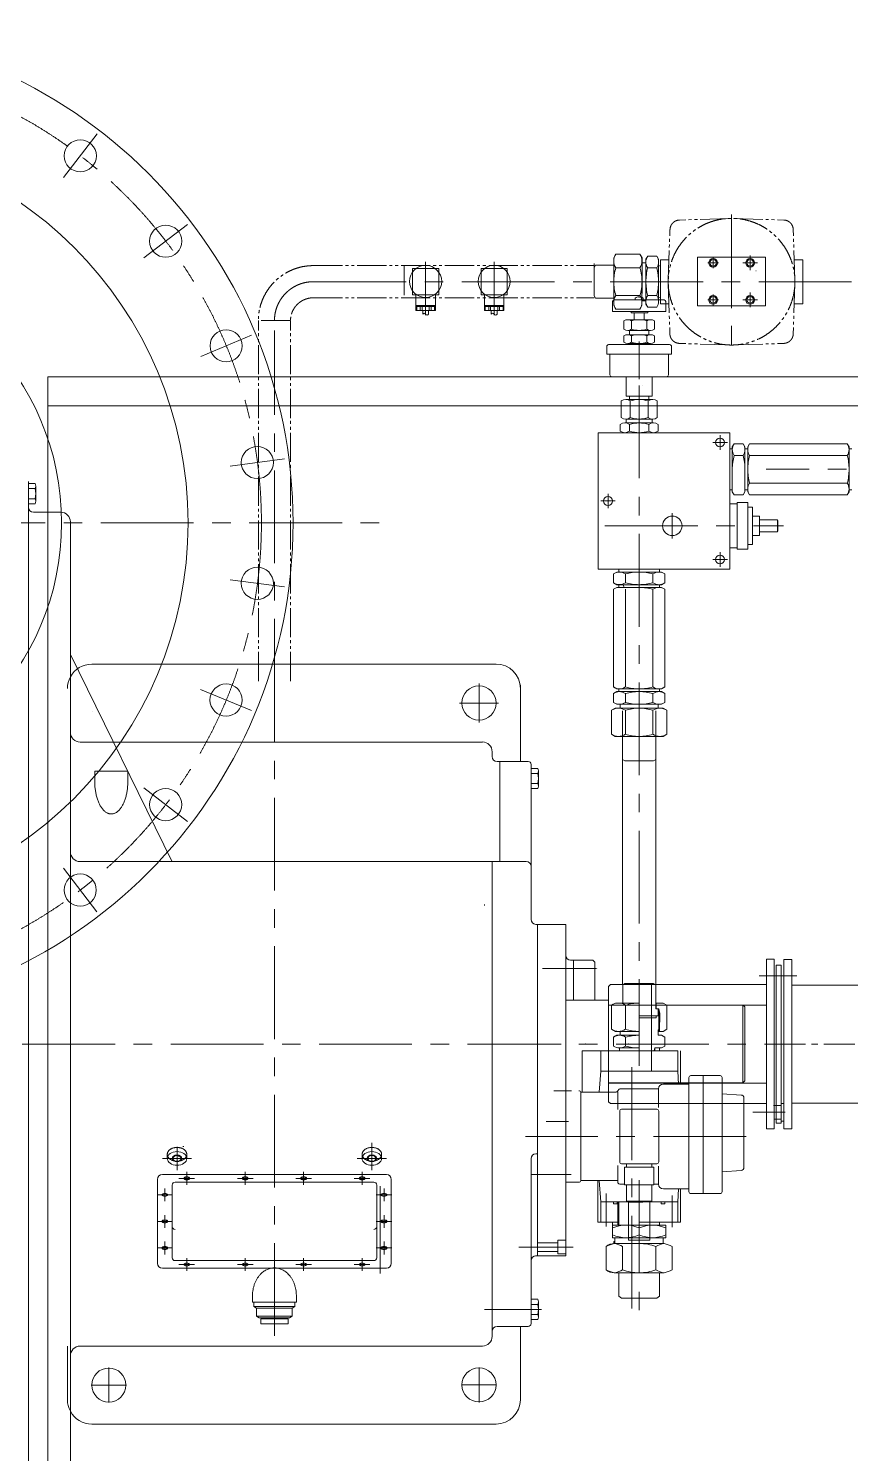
# Model space of a CAD drawing. Header units: millimetres. Extents: x 2 to 671028, y -1 to 511258.
# Drawn here: x 298456 to 319891, y 206194 to 243348 of the extents above; entities that cross this region are included whole.
import ezdxf

# ---------------------------------------------------------------- set-up
doc = ezdxf.new("R2010")
doc.units = ezdxf.units.MM
doc.header["$LTSCALE"] = 25.4
doc.linetypes.add('CENTER', pattern=[50.8, 31.75, -6.35, 6.35, -6.35])
doc.linetypes.add('EB_DASHDOTDOT', pattern=[45, 30, -3, 3, -3, 3, -3])
for name, color, linetype, lineweight in [('CAXA1', 5, 'CENTER', 5), ('CAXA尺寸线层', 3, 'Continuous', 5), ('CAXA细实线层', 7, 'Continuous', 5), ('中心线', 5, 'CENTER', 5), ('粗实线层', 7, 'Continuous', 5), ('细实线层', 7, 'Continuous', 5)]:
    doc.layers.add(name, color=color, linetype=linetype, lineweight=lineweight)

msp = doc.modelspace()

# ---------------------------------------------------------------- linework, layer by layer
at = {"color": 7, "linetype": 'Continuous', "lineweight": 5}
for p, q in [((313717.86, 237369.62), (313773.54, 237465.88)), ((313717.86, 237369.62), (313773.54, 237465.88)), ((313773.54, 237465.88), (314398.94, 237465.31)), ((313773.54, 237465.88), (314398.94, 237465.31)), ((314454.46, 237368.96), (314398.94, 237465.31)), ((314454.46, 237368.96), (314398.94, 237465.31)), ((314556.02, 237330.55), (314604.49, 237414.33)), ((314556.02, 237330.55), (314604.49, 237414.33)), ((314604.49, 237414.33), (314837.9, 237414.12)), ((314604.49, 237414.33), (314837.9, 237414.12)), ((314886.22, 237330.26), (314837.9, 237414.12)), ((314886.22, 237330.26), (314837.9, 237414.12)), ((308468.68, 237089.09), (309154.48, 237089.09)), ((308468.68, 236403.29), (308468.68, 237089.09)), ((309154.48, 236403.29), (309154.48, 237089.09)), ((310255.74, 237089.09), (310941.54, 237089.09)), ((310255.74, 236403.29), (310255.74, 237089.09)), ((310941.54, 236403.29), (310941.54, 237089.09)), ((313208.11, 237120.18), (313242.39, 237179.44)), ((313242.33, 237179.33), (313717.69, 237178.91)), ((313717.86, 237369.62), (313717.3, 236746.04)), ((313717.86, 237369.62), (313717.69, 237178.91)), ((313772.58, 237104.73), (314397.97, 237105.29)), ((313772.58, 237104.73), (314397.97, 237105.29)), ((314453.34, 236123.93), (314454.34, 237241.74)), ((314454.46, 237368.96), (314454.34, 237241.74)), ((314454.46, 237368.96), (314454.34, 237241.74)), ((314454.34, 237241.74), (314555.94, 237241.65)), ((314454.34, 237241.74), (314555.94, 237241.65)), ((314555.94, 237237.03), (314555.5, 236746.81)), ((314555.94, 237237.03), (314555.5, 236746.81)), ((314556.02, 237330.55), (314555.94, 237241.65)), ((314556.02, 237330.55), (314555.94, 237241.65)), ((314603.57, 237105.48), (314836.98, 237105.69)), ((314603.57, 237105.48), (314836.98, 237105.69)), ((314886.22, 237330.26), (314885.7, 236746.06)), ((314886.22, 237330.26), (314886.07, 237165.16)), ((314935.19, 237154.2), (314886.07, 237165.16)), ((314935.19, 237154.2), (314886.07, 237165.16)), ((314935.19, 237315.56), (314935.19, 236172.56)), ((315155.98, 237315.56), (314935.19, 237315.56)), ((314935.19, 237315.56), (314935.19, 236172.56)), ((315155.98, 237315.56), (314935.19, 237315.56)), ((315900.39, 236118.75), (315900.39, 237388.75)), ((315900.39, 237388.75), (317678.39, 237388.75)), ((317678.39, 237388.75), (317678.39, 236118.75)), ((318422.8, 237315.56), (318643.59, 237315.56)), ((318643.59, 236172.56), (318643.59, 237315.56)), ((318643.59, 237279.24), (318643.59, 236212.44)), ((313717.3, 236747.11), (313716.74, 236124.59)), ((313717.3, 236747.11), (313716.74, 236124.59)), ((314453.34, 236123.93), (314453.9, 236746.44)), ((314554.97, 236162.15), (314555.5, 236746.35)), ((314554.97, 236162.15), (314555.5, 236746.35)), ((314885.7, 236746.06), (314885.24, 236232.34)), ((314885.7, 236746.06), (314885.24, 236232.34)), ((308468.68, 236403.29), (309154.48, 236403.29)), ((308557.58, 235998.1), (308557.58, 236403.29)), ((309065.58, 235998.1), (309065.58, 236403.29)), ((310255.74, 236403.29), (310941.54, 236403.29)), ((310344.64, 235998.1), (310344.64, 236403.29)), ((310852.64, 235998.1), (310852.64, 236403.29)), ((313207.44, 236375.17), (313241.68, 236315.73)), ((313241.68, 236315.73), (313716.91, 236315.31)), ((313772.58, 236387.65), (314397.97, 236387.08)), ((313772.58, 236387.65), (314397.97, 236387.08)), ((314278.75, 236276.24), (314278.75, 236319.32)), ((314370.19, 236354.98), (314370.19, 236345.08)), ((314370.19, 236345.08), (314390.51, 236345.08)), ((314390.51, 236354.98), (314390.51, 236345.08)), ((314481.95, 236319.83), (314481.95, 236276.24)), ((314603.57, 236386.9), (314836.98, 236386.69)), ((314603.57, 236386.9), (314836.98, 236386.69)), ((314935.19, 236337.99), (314885.32, 236326.96)), ((314935.19, 236337.99), (314885.32, 236326.96)), ((309065.58, 236125.1), (308557.58, 236125.1)), ((309065.58, 236099.7), (308557.58, 236099.7)), ((309065.58, 235998.1), (308557.58, 235998.1)), ((308578.27, 235998.1), (308578.27, 236099.7)), ((308670.95, 235998.1), (308670.95, 236099.7)), ((308718.91, 235998.1), (308718.91, 236099.7)), ((308735.38, 235902.42), (308735.38, 235998.1)), ((308887.78, 235902.42), (308887.78, 235998.1)), ((308904.26, 235998.1), (308904.26, 236099.7)), ((308952.22, 235998.1), (308952.22, 236099.7)), ((309044.9, 235998.1), (309044.9, 236099.7)), ((310852.64, 236125.1), (310344.64, 236125.1)), ((310852.64, 236099.7), (310344.64, 236099.7)), ((310852.64, 235998.1), (310344.64, 235998.1)), ((310365.33, 235998.1), (310365.33, 236099.7)), ((310458, 235998.1), (310458, 236099.7)), ((310505.96, 235998.1), (310505.96, 236099.7)), ((310522.44, 235902.42), (310522.44, 235998.1)), ((310674.84, 235902.42), (310674.84, 235998.1)), ((310691.31, 235998.1), (310691.31, 236099.7)), ((310739.28, 235998.1), (310739.28, 236099.7)), ((310831.95, 235998.1), (310831.95, 236099.7)), ((313681.85, 235971.44), (313681.85, 236200.04)), ((313681.85, 235971.44), (314380.35, 235971.44)), ((313716.74, 236124.59), (313772.25, 236028.24)), ((313716.74, 236124.59), (313772.25, 236028.24)), ((313758.05, 236276.24), (315002.65, 236276.24)), ((313772.25, 236028.24), (314397.65, 236027.67)), ((313772.25, 236028.24), (314397.65, 236027.67)), ((314171.23, 235971.44), (314171.23, 235933.34)), ((314507.35, 235933.34), (314171.23, 235933.34)), ((314253.35, 235933.34), (314603.03, 235933.34)), ((314253.35, 235755.54), (314253.35, 235933.34)), ((314380.35, 235971.44), (315078.85, 235971.44)), ((314453.34, 236123.93), (314397.65, 236027.67)), ((314453.34, 236123.93), (314397.65, 236027.67)), ((314453.45, 236251.14), (314555.05, 236251.05)), ((314453.45, 236251.14), (314555.05, 236251.05)), ((314507.35, 235755.54), (314507.35, 235933.34)), ((314554.97, 236162.15), (314603.29, 236078.29)), ((314554.97, 236162.15), (314603.29, 236078.29)), ((314603.03, 235933.34), (314603.03, 235971.44)), ((314603.29, 236078.29), (314836.7, 236078.08)), ((314603.29, 236078.29), (314836.7, 236078.08)), ((315155.98, 236172.56), (314935.19, 236172.56)), ((315155.98, 236172.56), (314935.19, 236172.56)), ((315078.85, 235971.44), (315078.85, 236200.04)), ((315900.39, 236118.75), (317678.39, 236118.75)), ((318422.8, 236172.56), (318643.59, 236172.56)), ((313984.41, 235505.34), (313984.41, 235726.35)), ((314677.31, 235755.54), (314083.39, 235755.54)), ((314182.38, 235726.35), (314182.38, 235505.34)), ((314578.33, 235726.35), (314578.33, 235505.34)), ((314776.3, 235505.34), (314776.3, 235726.35)), ((313984.41, 235165.44), (313984.41, 235335.64)), ((314677.31, 235476.14), (314083.39, 235476.14)), ((314677.31, 235364.84), (314083.39, 235364.84)), ((314126.35, 235364.84), (314126.35, 235476.14)), ((314182.38, 235335.64), (314182.38, 235165.44)), ((314578.33, 235335.64), (314578.33, 235165.44)), ((314634.35, 235364.84), (314634.35, 235476.14)), ((314776.3, 235165.44), (314776.3, 235335.64)), ((313535.8, 234853.84), (313535.8, 235057.04)), ((313535.8, 234853.84), (315224.9, 234853.84)), ((315174.1, 235107.84), (313579.68, 235107.84)), ((313618.35, 234320.44), (313618.35, 234853.84)), ((314677.31, 235136.24), (314083.39, 235136.24)), ((314126.35, 235107.84), (314126.35, 235136.24)), ((314634.35, 235107.84), (314634.35, 235136.24)), ((315142.35, 234320.44), (315142.35, 234853.84)), ((315224.9, 235057.04), (315224.9, 234853.84)), ((313669.15, 234269.64), (315091.55, 234269.64)), ((314037.45, 234269.79), (314037.45, 233759.77)), ((314723.25, 234269.79), (314723.25, 233759.77)), ((314723.25, 233759.77), (314037.45, 233759.77)), ((314126.35, 233672.74), (314126.35, 233759.77)), ((314634.35, 233672.74), (314634.35, 233759.77)), ((313911.08, 233201.77), (313911.08, 233635.72)), ((314732.3, 233672.74), (314028.4, 233672.74)), ((314145.72, 233635.72), (314145.72, 233201.77)), ((314614.99, 233635.72), (314614.99, 233201.77)), ((314849.62, 233201.77), (314849.62, 233635.72)), ((313881.75, 232847.07), (313881.75, 233025.21)), ((314754.3, 233063.14), (314006.4, 233063.14)), ((314028.4, 233164.74), (314380.35, 233164.74)), ((314037.45, 233063.14), (314037.45, 233164.74)), ((314131.05, 233025.21), (314131.05, 232847.07)), ((314732.3, 233164.74), (314380.35, 233164.74)), ((314629.65, 233025.21), (314629.65, 232847.07)), ((314723.25, 233063.14), (314723.25, 233164.74)), ((314878.95, 232847.07), (314878.95, 233025.21)), ((313313.54, 232806.51), (316742.59, 232806.51)), ((313313.54, 232806.51), (313313.54, 229250.51)), ((316742.59, 231460.26), (316742.59, 232806.51)), ((316742.59, 232387.36), (316809.1, 232387.36)), ((316808.39, 232438.26), (316856.78, 232522.08)), ((316808.39, 232438.26), (316808.39, 232273.16)), ((316808.39, 231853.96), (316808.39, 232438.26)), ((316808.39, 231434.86), (316808.39, 232438.26)), ((316856.78, 232522.08), (317090.2, 232522.08)), ((317090.2, 232213.47), (316856.78, 232213.47)), ((317138.59, 232438.26), (317090.2, 232522.08)), ((317137.88, 232387.36), (317212.25, 232387.36)), ((317138.59, 232349.36), (317138.59, 232438.26)), ((317138.59, 232438.26), (317138.59, 231854.06)), ((317138.59, 231853.96), (317138.59, 232438.26)), ((317138.59, 231434.86), (317138.59, 232438.26)), ((317211.54, 232438.26), (317259.93, 232522.08)), ((317211.54, 232438.26), (317211.54, 232273.16)), ((317211.54, 231853.96), (317211.54, 232438.26)), ((317211.54, 231462.36), (317211.54, 232438.26)), ((317259.93, 232522.08), (319805.46, 232522.08)), ((319805.46, 232213.47), (317259.93, 232213.47)), ((319853.85, 232438.26), (319805.46, 232522.08)), ((319853.85, 232438.26), (319853.85, 231854.06)), ((319853.85, 232349.36), (319853.85, 232438.26)), ((319853.85, 231434.86), (319853.85, 232438.26)), ((319853.85, 232387.36), (319928.22, 232387.36)), ((319853.85, 231853.96), (319853.85, 232387.36)), ((319805.5, 231495.24), (317259.97, 231494.96)), ((316742.59, 229250.51), (316742.59, 231460.26)), ((316742.59, 231320.56), (316808.39, 231320.56)), ((316808.39, 231269.76), (316808.39, 231434.86)), ((316808.39, 231434.86), (316808.39, 231269.86)), ((316808.39, 231269.76), (316855.68, 231185.85)), ((316855.68, 231185.85), (317090.2, 231185.85)), ((316856.78, 231185.85), (317090.2, 231185.85)), ((317138.59, 231269.86), (317090.2, 231185.85)), ((317138.59, 231269.86), (317138.59, 231434.86)), ((317138.59, 231269.86), (317138.59, 231434.86)), ((317138.59, 231320.56), (317212.25, 231320.56)), ((317211.54, 231269.67), (317211.54, 231462.36)), ((317211.54, 231269.67), (317259.93, 231185.85)), ((317259.93, 231185.85), (319805.46, 231185.85)), ((317259.93, 231185.85), (318714.75, 231185.85)), ((319853.85, 231269.86), (319805.46, 231186.04)), ((319853.85, 231269.86), (319853.85, 231434.86)), ((319853.85, 231320.56), (319927.51, 231320.56)), ((317212.49, 230990.34), (316933.09, 230990.34)), ((316933.09, 229771.14), (316933.09, 230990.34)), ((317212.49, 229771.14), (317212.49, 230990.34)), ((317339.49, 230863.34), (317212.49, 230863.34)), ((317339.49, 229898.14), (317339.49, 230863.34)), ((317517.29, 230634.74), (317339.49, 230634.74)), ((317517.29, 230126.74), (317517.29, 230634.74)), ((317987.19, 230533.14), (317517.29, 230533.14)), ((317987.19, 230228.34), (317987.19, 230533.14)), ((317987.19, 230533.14), (317999.89, 230520.44)), ((317999.89, 230241.04), (317999.89, 230520.44)), ((317517.29, 230126.74), (317339.49, 230126.74)), ((317987.19, 230228.34), (317517.29, 230228.34)), ((317987.19, 230228.34), (317999.89, 230241.04)), ((317212.49, 229771.14), (316933.09, 229771.14)), ((317339.49, 229898.14), (317212.49, 229898.14)), ((313313.54, 229250.51), (314380.34, 229250.51)), ((313846.94, 229250.51), (313846.94, 229176.85)), ((314380.34, 229250.51), (316742.59, 229250.51)), ((314913.74, 229250.51), (314913.74, 229176.14)), ((313796.14, 229176.85), (313712.23, 229129.56)), ((313712.23, 229129.56), (313712.23, 228895.04)), ((313712.23, 229128.45), (313712.23, 228895.04)), ((313796.23, 228846.65), (313712.23, 228895.04)), ((313796.14, 229176.85), (313961.24, 229176.85)), ((313961.24, 229176.85), (313796.23, 229176.85)), ((313961.24, 229176.85), (314964.63, 229176.85)), ((314020.01, 228895.11), (314020.05, 229128.52)), ((314380.34, 229176.85), (314964.63, 229176.85)), ((314739.84, 228895.04), (314739.84, 229128.45)), ((314964.63, 229176.85), (314799.53, 229176.85)), ((314964.63, 229176.85), (315048.45, 229128.45)), ((314964.63, 228846.65), (315048.45, 228895.04)), ((315048.45, 229128.45), (315048.45, 228895.04)), ((313796.05, 228773.7), (313712.23, 228725.3)), ((313712.23, 228725.3), (313712.23, 226179.78)), ((313712.23, 228725.3), (313712.23, 227270.49)), ((313796.05, 228773.7), (313988.74, 228773.7)), ((313796.23, 228846.65), (313961.24, 228846.65)), ((313796.23, 228846.65), (313961.24, 228846.65)), ((313846.94, 228846.65), (313846.94, 228772.99)), ((313961.24, 228846.65), (313988.74, 228773.7)), ((314964.63, 228846.65), (313961.24, 228846.65)), ((313988.74, 228773.7), (314964.63, 228773.7)), ((314019.5, 226179.85), (314019.98, 228725.37)), ((314380.34, 228846.65), (314964.63, 228846.65)), ((314380.34, 228846.65), (314964.63, 228846.65)), ((314380.34, 228773.7), (314964.63, 228773.7)), ((314739.84, 226179.78), (314739.84, 228725.3)), ((314964.63, 228773.7), (314799.53, 228773.7)), ((314875.73, 228846.65), (314964.63, 228846.65)), ((314913.74, 228847.36), (314913.74, 228772.99)), ((314964.63, 228773.7), (315048.45, 228725.3)), ((315048.45, 228725.3), (315048.45, 226179.78)), ((313796.23, 226131.39), (313712.41, 226179.78)), ((313796.23, 226057.73), (313712.41, 226009.33)), ((313712.41, 225775.92), (313712.41, 226009.33)), ((313796.23, 226131.39), (314380.43, 226131.39)), ((313796.23, 226057.73), (314380.43, 226057.73)), ((313846.94, 226131.39), (313846.94, 226057.73)), ((314019.42, 225775.99), (314019.47, 226009.4)), ((314380.34, 226131.39), (314964.63, 226131.39)), ((314380.34, 226131.39), (314913.74, 226131.39)), ((314964.63, 226131.39), (314380.43, 226131.39)), ((314380.43, 226057.73), (314964.63, 226057.73)), ((314739.84, 225775.92), (314739.84, 226009.33)), ((314964.63, 226057.73), (314799.53, 226057.73)), ((314875.73, 226131.39), (314964.63, 226131.39)), ((314913.74, 226131.39), (314913.74, 226057.02)), ((314964.63, 226131.39), (315048.45, 226179.78)), ((314964.63, 226057.73), (315048.45, 226009.33)), ((315048.45, 225775.92), (315048.45, 226009.33)), ((313757.92, 225625.93), (313661.61, 225570.33)), ((313661.61, 224944.93), (313661.61, 225570.33)), ((313796.23, 225727.53), (313712.41, 225775.92)), ((313757.92, 225625.93), (313885.13, 225625.93)), ((313796.23, 225727.53), (314380.34, 225727.53)), ((313885.13, 225625.93), (313885.13, 225727.53)), ((315002.95, 225625.93), (313885.13, 225625.93)), ((313948.63, 225558.56), (313948.58, 218420.65)), ((314019.27, 224945), (314019.38, 225570.39)), ((314380.34, 225727.53), (314964.63, 225727.53)), ((314964.63, 225727.53), (314380.43, 225727.53)), ((314739.84, 224944.93), (314739.84, 225570.33)), ((314816.54, 225558.56), (314814.04, 218410.85)), ((314875.73, 225625.93), (314875.73, 225727.53)), ((314875.73, 225727.53), (314964.63, 225727.53)), ((314875.73, 225625.93), (315002.95, 225625.93)), ((314964.63, 225727.53), (315048.45, 225775.92)), ((315002.95, 225625.93), (315099.25, 225570.33)), ((315099.25, 224944.93), (315099.25, 225570.33)), ((313757.92, 224889.33), (313661.61, 224944.93)), ((313757.92, 224889.33), (313948.63, 224889.33)), ((313948.63, 224889.33), (315002.95, 224889.33)), ((313948.63, 224288.56), (313948.63, 224889.33)), ((315002.95, 224889.33), (314812.23, 224889.33)), ((314812.23, 224288.56), (314812.23, 224889.33)), ((315002.95, 224889.33), (315099.25, 224944.93)), ((314007.93, 224254.33), (313948.63, 224288.56)), ((314007.93, 224254.33), (314752.94, 224254.33)), ((314752.94, 224254.33), (314812.23, 224288.56))]:
    msp.add_line(p, q, dxfattribs=at)
at = {"color": 7, "lineweight": 5}
for p, q in [((298964.12, 234268.16), (298964.12, 201753.93)), ((298964.12, 234268.16), (367036.12, 234268.16)), ((298964.12, 233505.05), (367036.12, 233505.05)), ((311816.46, 219982.81), (311682.82, 219989.81)), ((311816.46, 219982.81), (312172.7, 219982.81)), ((317899.82, 219081.05), (317696.62, 219081.05)), ((317696.62, 214661.45), (317696.62, 219080.97)), ((317899.82, 214661.45), (317899.82, 219081.05)), ((317950.48, 214810.65), (317950.48, 218925.45)), ((317950.48, 218925.45), (318085.1, 218925.45)), ((318085.1, 214810.65), (318085.1, 218925.45)), ((318153.68, 219077.85), (318153.68, 214658.25)), ((318356.88, 219077.85), (318153.68, 219077.85)), ((318356.88, 219077.85), (318356.88, 214658.25)), ((317696.62, 218420.65), (313632.62, 218420.65)), ((320998.51, 218404.75), (318356.88, 218404.75)), ((317086.96, 215855.31), (317086.96, 217887.31)), ((317086.96, 217887.31), (317137.76, 217836.51)), ((317137.76, 215906.11), (317137.76, 217836.51)), ((317086.96, 215855.31), (317137.76, 215906.11)), ((312615.35, 215652.87), (312158.15, 215652.87)), ((317086.96, 215855.31), (313581.76, 215855.31)), ((313632.62, 215315.44), (313581.71, 215366.35)), ((317696.62, 215315.44), (313632.62, 215315.44)), ((318085.1, 215267.85), (317881.9, 215267.85)), ((318153.68, 215318.65), (318085.1, 215318.65)), ((318356.88, 215331.35), (320998.51, 215331.35)), ((318085.1, 214912.25), (317899.57, 214912.25)), ((317950.48, 214810.65), (318085.1, 214810.65)), ((318153.68, 214861.45), (318085.1, 214861.45)), ((311727.51, 214645.56), (311727.51, 214010.56)), ((311727.51, 214645.56), (311727.51, 214010.56)), ((317899.82, 214655.04), (317696.62, 214655.04)), ((318356.88, 214658.25), (318153.68, 214658.25)), ((311727.51, 214010.56), (311683.27, 214008.24)), ((312856.65, 213315.31), (312856.65, 213997.44)), ((312805.85, 213264.51), (312464.28, 213264.51)), ((312856.65, 213315.31), (313822.21, 213315.31)), ((314050.41, 212769.59), (314050.41, 213201.39)), ((314710.81, 212769.59), (314710.81, 213201.39)), ((314710.81, 212769.59), (314050.41, 212769.59)), ((314101.21, 211753.59), (314101.21, 212769.59)), ((314660.01, 211753.59), (314660.01, 212769.59)), ((311727.51, 211689.71), (312261.08, 211689.71)), ((311727.51, 211461.11), (312261.08, 211461.11)), ((312261.08, 211753.21), (312261.08, 211397.61)), ((312261.08, 211753.21), (312464.28, 211753.21)), ((314660.01, 211753.59), (314101.21, 211753.59)), ((311678.96, 211346.81), (312464.28, 211346.81)), ((312261.08, 211397.61), (312464.28, 211397.61))]:
    msp.add_line(p, q, dxfattribs=at)
for centre, radius in [((292465.22, 230457.05), 12890.5), ((292461.97, 230457.05), 10156.75), ((299806.98, 240028.09), 419.1), ((302033.87, 237800.94), 419.1), ((292461.97, 230457.05), 6858), ((303608.46, 235073.31), 419.1), ((304423.43, 232031.09), 419.1), ((304423.24, 228881.61), 419.1), ((303607.92, 225839.48), 419.1), ((302033.02, 223112.04), 419.1), ((299805.86, 220885.15), 419.1)]:
    msp.add_circle(centre, radius, dxfattribs=at)
at = {"color": 7, "linetype": 'Continuous', "lineweight": 5}
for centre, radius in [((308811.58, 236754.61), 418.87), ((310598.64, 236754.61), 418.87), ((316306.79, 237236.35), 114.3), ((316306.79, 237236.35), 86.36), ((317271.99, 237236.35), 114.3), ((317271.99, 237236.35), 86.36), ((316306.79, 236271.15), 114.3), ((316306.79, 236271.15), 86.36), ((317271.99, 236271.15), 114.3), ((317271.99, 236271.15), 86.36), ((316488.59, 232552.51), 114.3), ((313567.54, 231028.51), 114.3), ((315243.99, 230380.74), 254), ((316488.59, 229504.51), 114.3)]:
    msp.add_circle(centre, radius, dxfattribs=at)
for centre, radius, start, end in [((314035.02, 237284.67), 318.21, 145.667187, 214.435682), ((314135.21, 237284.76), 318.21, 325.667187, 34.435682), ((314135.21, 237284.76), 318.21, 325.667187, 34.435682), ((314825.24, 237259.98), 270.2, 145.226252, 214.876618), ((314615.03, 237259.79), 270.2, 325.226252, 34.876618), ((314615.03, 237259.79), 270.2, 325.226252, 34.876618), ((314906.73, 236746.34), 1189.43, 162.463481, 180.051435), ((313264.47, 236744.87), 1189.43, 0.051435, 17.639389), ((313264.47, 236744.87), 1189.43, 0.051435, 17.639389), ((315914.33, 236747.25), 1358.83, 164.714261, 180.051435), ((313526.86, 236745.1), 1358.83, 0.051435, 15.388608), ((313526.86, 236745.1), 1358.83, 0.051435, 15.388608), ((314906.73, 236746.04), 1189.43, 179.948565, 197.536519), ((314906.73, 236746.04), 1189.43, 179.948565, 197.536519), ((313264.47, 236747.51), 1189.43, 342.360611, 359.948565), ((313264.47, 236747.51), 1189.43, 342.360611, 359.948565), ((315914.33, 236745.13), 1358.83, 179.948565, 195.285739), ((315914.33, 236745.13), 1358.83, 179.948565, 195.285739), ((313526.86, 236747.28), 1358.83, 344.611392, 359.948565), ((313526.86, 236747.28), 1358.83, 344.611392, 359.948565), ((314035.02, 236207.71), 318.21, 145.564318, 214.332813), ((314035.02, 236207.71), 318.21, 145.564318, 214.332813), ((314380.35, 236192.74), 162.31, 93.583322, 128.752304), ((314380.35, 236192.74), 162.56, 51.247696, 86.416678), ((314135.21, 236207.62), 318.21, 325.564318, 34.332813), ((314135.21, 236207.62), 318.21, 325.564318, 34.332813), ((314825.24, 236232.4), 270.2, 145.123382, 214.773748), ((314825.24, 236232.4), 270.2, 145.123382, 214.773748), ((314615.03, 236232.58), 270.2, 325.123382, 34.773748), ((314615.03, 236232.58), 270.2, 325.123382, 34.773748), ((313758.05, 236200.04), 76.2, 90, 180), ((315002.65, 236200.04), 76.2, 0, 90), ((314083.39, 235573.14), 182.4, 57.132768, 122.867232), ((314380.35, 235069.74), 685.8, 73.221345, 106.778655), ((314677.31, 235573.14), 182.4, 57.132768, 122.867232), ((314083.39, 235658.54), 182.4, 237.132768, 302.867232), ((314083.39, 235182.44), 182.4, 57.132768, 122.867232), ((314380.35, 236161.94), 685.8, 253.221345, 286.778655), ((314380.35, 234679.04), 685.8, 73.221345, 106.778655), ((314677.31, 235658.54), 182.4, 237.132768, 302.867232), ((314677.31, 235182.44), 182.4, 57.132768, 122.867232), ((313586.6, 235057.04), 50.8, 90, 180), ((314083.39, 235318.64), 182.4, 237.132768, 302.867232), ((314380.35, 235822.04), 685.8, 253.221345, 286.778655), ((314677.31, 235318.64), 182.4, 237.132768, 302.867232), ((315174.1, 235057.04), 50.8, 0, 90), ((313669.15, 234320.44), 50.8, 180, 270), ((315091.55, 234320.44), 50.8, 270, 360), ((314028.4, 233468.36), 204.38, 54.969964, 125.030036), ((314380.35, 232910.74), 762, 90, 107.933933), ((314380.35, 232910.74), 762, 72.066067, 90), ((314732.3, 233468.36), 204.38, 54.969964, 125.030036), ((314006.4, 232839.37), 223.77, 56.149101, 123.850899), ((314028.4, 233369.13), 204.38, 234.969964, 305.030036), ((314380.35, 232224.94), 838.2, 72.69712, 107.30288), ((314380.35, 233926.74), 762, 252.066067, 270), ((314380.35, 233926.74), 762, 270, 287.933933), ((314732.3, 233369.13), 204.38, 234.969964, 305.030036), ((314754.3, 232839.37), 223.77, 56.149101, 123.850899), ((314006.4, 233032.92), 223.77, 236.149101, 303.850899), ((314380.35, 233647.34), 838.2, 252.69712, 287.30288), ((314754.3, 233032.92), 223.77, 236.149101, 303.850899), ((317078.59, 232367.77), 270.2, 145.174817, 214.825183), ((318167.22, 231854.06), 1358.83, 164.662826, 180), ((316868.39, 232367.77), 270.2, 325.174817, 34.825183), ((315779.76, 231854.06), 1358.83, 0, 15.337174), ((317481.74, 232367.77), 270.2, 145.174817, 214.825183), ((318570.37, 231854.06), 1358.83, 164.662826, 180), ((319583.65, 232367.77), 270.2, 325.174817, 34.825183), ((318495.02, 231854.06), 1358.83, 0, 15.337174), ((318570.37, 231854.51), 1358.83, 180.006486, 195.343659), ((318495.02, 231854.51), 1358.83, 344.669312, 0.006486), ((317481.8, 231340.68), 270.2, 145.181302, 214.831669), ((319583.71, 231340.91), 270.2, 325.181302, 34.831669), ((313865.75, 229116.94), 270.2, 235.164063, 304.814429), ((313865.71, 228906.74), 270.2, 55.164063, 124.814429), ((314379.66, 230205.48), 1358.83, 254.652072, 269.989246), ((314379.22, 227818.01), 1358.83, 89.989246, 105.32642), ((314380.43, 227818.01), 1358.83, 74.662826, 90), ((314380.43, 230205.48), 1358.83, 270, 285.337174), ((314894.15, 228906.65), 270.2, 55.174817, 124.825183), ((314894.15, 229116.85), 270.2, 235.174817, 304.825183), ((314380.43, 227414.86), 1358.83, 74.662826, 90), ((314894.15, 228503.5), 270.2, 55.174817, 124.825183), ((313865.12, 225787.62), 270.2, 55.164063, 124.814429), ((313865.24, 226401.68), 270.2, 235.164063, 304.814429), ((314378.63, 224698.89), 1358.83, 89.989246, 105.32642), ((314379.16, 227490.22), 1358.83, 254.652072, 269.989246), ((314380.43, 227490.22), 1358.83, 270, 285.337174), ((314380.43, 224698.89), 1358.83, 74.662826, 90), ((314894.15, 226401.59), 270.2, 235.174817, 304.825183), ((314894.15, 225787.53), 270.2, 55.174817, 124.825183), ((313839.63, 225307.82), 318.21, 55.604999, 124.373494), ((313865.16, 225997.82), 270.2, 235.164063, 304.814429), ((314378.58, 224436.5), 1189.43, 89.989246, 107.5772), ((314379.08, 227086.36), 1358.83, 254.652072, 269.989246), ((314380.43, 227086.36), 1358.83, 270, 285.337174), ((314380.43, 224436.49), 1189.43, 72.412046, 90), ((314894.15, 225997.73), 270.2, 235.174817, 304.825183), ((314919.55, 225307.72), 318.21, 55.615753, 124.384247), ((313839.61, 225207.64), 318.21, 235.604999, 304.373494), ((314378.89, 226078.76), 1189.43, 252.401292, 269.989246), ((314380.43, 226078.76), 1189.43, 270, 287.587954), ((314919.55, 225207.54), 318.21, 235.615753, 304.384247)]:
    msp.add_arc(centre, radius, start, end, dxfattribs=at)
at = {"color": 7, "lineweight": 5}
for centre, radius, start, end in [((300107.21, 226139.05), 635, 90, 151.63992), ((300107.24, 226139.05), 635, 151.63992, 180), ((312805.85, 213315.31), 50.8, 270, 0)]:
    msp.add_arc(centre, radius, start, end, dxfattribs=at)
msp.add_point((312984.69, 216871.31), dxfattribs=at)
at = {"layer": 'CAXA1', "linetype": 'CENTER', "lineweight": 5, "ltscale": 3}
for p, q in [((300243.48, 240596.95), (299370.48, 239459.23)), ((302602.73, 238237.44), (301465.01, 237364.44)), ((316789.39, 238497.67), (316789.39, 234881.69)), ((316789.39, 238473.04), (316789.39, 235018.64)), ((317271.99, 237426.85), (317271.99, 237045.85)), ((308811.58, 236252.59), (308811.58, 237263.92)), ((308811.58, 236252.59), (308811.58, 237263.92)), ((308811.58, 236252.59), (308811.58, 237263.92)), ((308811.58, 236248.94), (308811.58, 237260.27)), ((308811.58, 236379.1), (308811.58, 237217.3)), ((310598.64, 236248.94), (310598.64, 237260.27)), ((313207.44, 236379.1), (313207.44, 237217.3)), ((316167.09, 237236.35), (316446.49, 237236.35)), ((316306.79, 237096.65), (316306.79, 237376.05)), ((317081.49, 237236.35), (317462.49, 237236.35)), ((317132.29, 237236.35), (317411.69, 237236.35)), ((305885.6, 236746.19), (320728.69, 236746.19)), ((317424.17, 237032.73), (317426.64, 237032.73)), ((308811.58, 236379.1), (308811.58, 235871.1)), ((310598.64, 236379.1), (310598.64, 235871.1)), ((316306.79, 236131.45), (316306.79, 236410.85)), ((317271.99, 236461.65), (317271.99, 236080.65)), ((316167.09, 236271.15), (316446.49, 236271.15)), ((317081.49, 236271.15), (317462.49, 236271.15)), ((317132.29, 236271.15), (317411.69, 236271.15)), ((304270.91, 235347.71), (302946.01, 234798.91)), ((304869.56, 225532.47), (304869.56, 235476.19)), ((314380.35, 234202.61), (314380.35, 235189.57)), ((314378.66, 234041.3), (314378.66, 216302.27)), ((314469.11, 234041.3), (314469.11, 234038.84)), ((316488.59, 232743.01), (316488.59, 232362.01)), ((316298.09, 232552.51), (316679.09, 232552.51)), ((305134.32, 232124.68), (303712.53, 231937.5)), ((369138.49, 231854.14), (317690.34, 231854.14)), ((313567.54, 231219.01), (313567.54, 230838.01)), ((313377.04, 231028.51), (313758.04, 231028.51)), ((277117.84, 230457.05), (307806.1, 230457.05)), ((313486.11, 230380.81), (318146.89, 230380.81)), ((314913.79, 230380.74), (315574.19, 230380.74)), ((315243.99, 230710.94), (315243.99, 230050.54)), ((316488.59, 229695.01), (316488.59, 229314.01)), ((316298.09, 229504.51), (316679.09, 229504.51)), ((305134.14, 228788.01), (303712.35, 228975.2)), ((304869.56, 209257.24), (304869.56, 227135.83)), ((310203.71, 226269.31), (310203.71, 225253.31)), ((304270.37, 225565.09), (302945.47, 226113.88)), ((300119.95, 225548.28), (300120.32, 225548.28)), ((310711.71, 225761.31), (309695.71, 225761.31)), ((302601.87, 222675.54), (301464.16, 223548.54)), ((300242.36, 220316.29), (299369.36, 221454.01)), ((313271.42, 218839.69), (311861.85, 218839.69)), ((313293.59, 218839.69), (313295.04, 218839.69)), ((317504.96, 218646.05), (318488.15, 218646.05)), ((232487.22, 216868.05), (318234.04, 216868.05)), ((312343.46, 216868.06), (311196.67, 216868.06)), ((312343.46, 216868.06), (311196.67, 216868.06)), ((314190.15, 216263.23), (314190.15, 209906.44)), ((311953.83, 214848.34), (312537.25, 214848.34)), ((317340.35, 215090.05), (318182.85, 215090.05)), ((317170.88, 214458.69), (311416.02, 214458.69)), ((312604.36, 213467.71), (311558.6, 213467.71)), ((314380.74, 213316), (314380.74, 209932.38)), ((313517.05, 212968.28), (313517.05, 212110.34)), ((315244.25, 212923.45), (315244.25, 212097.41)), ((314091.09, 212744.19), (314472.09, 212744.19)), ((311243.75, 211575.41), (312661.43, 211575.41)), ((311829.17, 209949.81), (310343.27, 209949.81)), ((300551.71, 208435.25), (300551.71, 207520.85)), ((310203.71, 208438.51), (310203.71, 207524.11)), ((301008.91, 207978.05), (300094.51, 207978.05)), ((310660.91, 207981.31), (309746.51, 207981.31))]:
    msp.add_line(p, q, dxfattribs=at)
msp.add_circle((292465.22, 230457.05), 12065, dxfattribs=at)
msp.add_arc((305885.6, 235730.19), 1016, 90, 180, dxfattribs=at)
at = {"layer": 'CAXA尺寸线层', "color": 7, "linetype": 'Continuous', "lineweight": 5}
for p, q in [((309065.58, 235998.1), (308938.81, 235998.1)), ((310852.64, 235998.1), (310725.86, 235998.1))]:
    msp.add_line(p, q, dxfattribs=at)
at = {"layer": 'CAXA细实线层', "color": 7, "linetype": 'EB_DASHDOTDOT', "lineweight": 5}
for p, q in [((316736.12, 238395.98), (315427.18, 238353.72)), ((316842.66, 238395.98), (318151.6, 238353.72)), ((315139.25, 236799.11), (315181.51, 238108.05)), ((318439.53, 236799.11), (318397.27, 238108.05)), ((305885.6, 237165.29), (313207.44, 237165.29)), ((308249.32, 237157.09), (308248.58, 236326.48)), ((315139.25, 236692.56), (315181.51, 235383.63)), ((318439.53, 236692.56), (318397.27, 235383.63)), ((305885.6, 236327.09), (313207.44, 236327.09)), ((305288.7, 235730.19), (304450.44, 235730.19)), ((304450.46, 226332.19), (304450.46, 235730.19)), ((305288.66, 226332.19), (305288.66, 235730.19)), ((316736.12, 235095.7), (315427.18, 235137.95)), ((316842.66, 235095.7), (318151.6, 235137.95))]:
    msp.add_line(p, q, dxfattribs=at)
at = {"layer": 'CAXA细实线层', "color": 7, "linetype": 'Continuous', "lineweight": 5}
for p, q in [((314161.91, 235107.84), (314161.91, 235136.24)), ((314598.79, 235107.84), (314598.79, 235136.24)), ((316933.09, 230952.24), (316742.59, 230952.24)), ((316933.09, 229809.24), (316742.59, 229809.24))]:
    msp.add_line(p, q, dxfattribs=at)
at = {"layer": 'CAXA细实线层', "color": 7, "linetype": 'EB_DASHDOTDOT', "lineweight": 5}
msp.add_circle((316789.39, 236745.84), 1651, dxfattribs=at)
for centre, radius, start, end in [((315438.44, 238099.95), 254, 91.746199, 178.048062), ((318143.41, 238099.85), 254, 1.849069, 88.150931), ((305885.6, 235730.19), 1435.1, 90, 180), ((305885.6, 235730.19), 596.9, 90, 180), ((315435.37, 235391.82), 254, 181.849069, 268.150931), ((318143.41, 235391.82), 254, 271.849069, 358.150931)]:
    msp.add_arc(centre, radius, start, end, dxfattribs=at)
at = {"layer": 'CAXA细实线层', "color": 7, "linetype": 'Continuous', "lineweight": 5}
for points in [[(308887.78, 235902.42), (308878.62, 235890.2), (308848.16, 235864.11), (308811.58, 235902.42), (308775, 235940.72), (308744.54, 235914.63), (308735.38, 235902.42)], [(310674.84, 235902.42), (310665.68, 235890.2), (310635.22, 235864.11), (310598.64, 235902.42), (310562.06, 235940.72), (310531.6, 235914.63), (310522.44, 235902.42)]]:
    msp.add_open_spline(points, degree=3, dxfattribs=at)
at = {"layer": '中心线', "lineweight": 5}
msp.add_line((392262.94, 216868.05), (317895.2, 216868.05), dxfattribs=at)
at = {"layer": '粗实线层', "color": 7, "lineweight": 5}
for p, q in [((313175.48, 219055.59), (312591.11, 219055.59)), ((313226.28, 219004.79), (313175.48, 219055.59)), ((314380.74, 211895.83), (314380.74, 212073.63))]:
    msp.add_line(p, q, dxfattribs=at)
at = {"layer": '细实线层', "color": 7, "lineweight": 5}
for p, q in [((298456.37, 202199.47), (298456.37, 231536.4)), ((298456.37, 230954.93), (298456.37, 231482.86)), ((298627.41, 231482.86), (298456.37, 231482.86)), ((298456.37, 231066.5), (298456.37, 231371.3)), ((298627.41, 231350.88), (298456.37, 231350.88)), ((298646.87, 231020.92), (298646.87, 231416.87)), ((298627.41, 231086.92), (298456.37, 231086.92)), ((298627.41, 230954.93), (298456.37, 230954.93)), ((298583.37, 230736.37), (299294.45, 230736.37)), ((299548.45, 213185.85), (299548.45, 230482.37)), ((299548.45, 227028.05), (302202.23, 221617.85)), ((300107.21, 226774.05), (310648.21, 226774.05)), ((311283.21, 224237.31), (311283.21, 226235.43)), ((299802.45, 224742.05), (310292.72, 224742.05)), ((310546.72, 224364.31), (310546.72, 224491.31)), ((310673.72, 224237.31), (311486.41, 224237.31)), ((310749.67, 221625.98), (310749.67, 224237.31)), ((311562.47, 220116.64), (311562.47, 224165.67)), ((311562.47, 224056.77), (311562.47, 223528.84)), ((311733.51, 224056.77), (311562.47, 224056.77)), ((300183.26, 223718.79), (300183.26, 223985.49)), ((300183.26, 223985.49), (301046.86, 223985.49)), ((301046.86, 223718.79), (301046.86, 223985.49)), ((311562.47, 223945.21), (311562.47, 223640.41)), ((311733.51, 223924.79), (311562.47, 223924.79)), ((311752.97, 223990.78), (311752.97, 223594.83)), ((311733.51, 223660.83), (311562.47, 223660.83)), ((311733.51, 223528.84), (311562.47, 223528.84)), ((299802.4, 221625.98), (311435.47, 221625.98)), ((310546.47, 209378.31), (310546.47, 221625.98)), ((299548.45, 216868.05), (299548.45, 220539.36)), ((310343.27, 220478.68), (310343.27, 220508.59)), ((311727.51, 211346.81), (311727.51, 219987.47)), ((312464.11, 219982.84), (311815.88, 219982.84)), ((312464.11, 216928.5), (312464.11, 219987.47)), ((312464.28, 211346.81), (312464.28, 219182.59)), ((312667.48, 219055.59), (312667.48, 218014.25)), ((313226.28, 219004.79), (313226.28, 218014.25)), ((313632.62, 218420.65), (313581.82, 218369.85)), ((313581.82, 218014.25), (313581.82, 218369.85)), ((313950.33, 218411.56), (313949.9, 217936.34)), ((314009.77, 218445.81), (313950.33, 218411.56)), ((314754.21, 218445.47), (314009.17, 218445.47)), ((314380.43, 216896.09), (314380.43, 218445.47)), ((314703.01, 216160.49), (314703.01, 218445.47)), ((314754.21, 218445.47), (314814.04, 218410.85)), ((314813.93, 218410.92), (314813.37, 217783.16)), ((313581.71, 218014.25), (312464.11, 218014.25)), ((313581.71, 215366.35), (313581.71, 218014.25)), ((317086.96, 217887.31), (313581.76, 217887.31)), ((313581.82, 215728.25), (313581.82, 218014.25)), ((317696.62, 217887.25), (313581.82, 217887.25)), ((313662.83, 217881), (313662.27, 217255.6)), ((313662.83, 217881), (313662.27, 217255.6)), ((313759.19, 217936.51), (313662.83, 217881)), ((313759.19, 217936.51), (313662.83, 217881)), ((314381.7, 217935.95), (313759.19, 217936.51)), ((314381.7, 217935.95), (313759.19, 217936.51)), ((314022.24, 217880.67), (314021.68, 217255.27)), ((314022.24, 217880.67), (314021.68, 217255.27)), ((314889.57, 217783.09), (314813.37, 217783.16)), ((314889.57, 217783.09), (314813.37, 217783.16)), ((315004.22, 217935.39), (314813.5, 217935.56)), ((315004.22, 217935.39), (314813.5, 217935.56)), ((314826.2, 217935.55), (314826.07, 217783.15)), ((314826.2, 217935.55), (314826.07, 217783.15)), ((314871.79, 217783.11), (314871.63, 217605.31)), ((314871.79, 217783.11), (314871.63, 217605.31)), ((314889.57, 217783.09), (314889.04, 217198.89)), ((314889.57, 217783.09), (314889.04, 217198.89)), ((314914.86, 217668.84), (314889.57, 217783.09)), ((314914.86, 217668.84), (314889.57, 217783.09)), ((315004.22, 217935.39), (315100.47, 217879.7)), ((315004.22, 217935.39), (315100.47, 217879.7)), ((315100.47, 217879.7), (315099.91, 217254.31)), ((315100.47, 217879.7), (315099.91, 217254.31)), ((314819.51, 217552.02), (314381.36, 217552.41)), ((314819.51, 217552.02), (314381.36, 217552.41)), ((314889.41, 217605.29), (314381.41, 217605.75)), ((314889.41, 217605.29), (314381.41, 217605.75)), ((314819.56, 217605.36), (314819.51, 217552.02)), ((314819.56, 217605.36), (314819.51, 217552.02)), ((314914.86, 217668.84), (314914.44, 217193.41)), ((314914.86, 217668.84), (314914.44, 217193.41)), ((313758.52, 217199.91), (313662.27, 217255.6)), ((313758.52, 217199.91), (313662.27, 217255.6)), ((313712.89, 217049.96), (313712.68, 216816.54)), ((313712.89, 217049.96), (313712.68, 216816.54)), ((313796.75, 217098.28), (313712.89, 217049.96)), ((313796.75, 217098.28), (313712.89, 217049.96)), ((313758.52, 217199.91), (314381.04, 217199.35)), ((313758.52, 217199.91), (314381.04, 217199.35)), ((313796.75, 217098.28), (314380.95, 217097.75)), ((313796.75, 217098.28), (314380.95, 217097.75)), ((313885.74, 217199.8), (313885.65, 217098.2)), ((313885.74, 217199.8), (313885.65, 217098.2)), ((314021.5, 217049.68), (314021.29, 216816.27)), ((314021.5, 217049.68), (314021.29, 216816.27)), ((314876.38, 217237.01), (314876.25, 217097.31)), ((314876.38, 217237.01), (314876.25, 217097.31)), ((314965.15, 217097.23), (314876.25, 217097.31)), ((314965.15, 217097.23), (314876.25, 217097.31)), ((315003.56, 217198.79), (314876.34, 217198.91)), ((315003.56, 217198.79), (314876.34, 217198.91)), ((314914.48, 217236.97), (314876.38, 217237.01)), ((314914.48, 217236.97), (314876.38, 217237.01)), ((314965.15, 217097.23), (315048.93, 217048.76)), ((314965.15, 217097.23), (315048.93, 217048.76)), ((315003.56, 217198.79), (315099.91, 217254.31)), ((315003.56, 217198.79), (315099.91, 217254.31)), ((315048.93, 217048.76), (315048.72, 216815.34)), ((315048.93, 217048.76), (315048.72, 216815.34)), ((312896.67, 216693.89), (312896.67, 215614.01)), ((315055.67, 216693.89), (312896.67, 216693.89)), ((313376.08, 216160.49), (313376.08, 216693.89)), ((313376.08, 216693.89), (315385.23, 216693.89)), ((314380.65, 216767.55), (313866.94, 216768.01)), ((314380.65, 216767.55), (313866.94, 216768.01)), ((313868.12, 216768.01), (313868.12, 216693.89)), ((314770.8, 216693.89), (314787.15, 216767.17)), ((314964.85, 216767.03), (314787.15, 216767.19)), ((314787.15, 216693.89), (314787.15, 216767.19)), ((314964.85, 216767.03), (314799.75, 216767.17)), ((314909.52, 216767.08), (314909.52, 216693.89)), ((314964.85, 216767.03), (315048.72, 216815.34)), ((314964.85, 216767.03), (315048.72, 216815.34)), ((315385.23, 216160.49), (315385.23, 216693.89)), ((315460.15, 216693.89), (315460.15, 215827.37)), ((313376.08, 216160.49), (313336.9, 215612)), ((313376.08, 216160.49), (315385.23, 216160.49)), ((314803.02, 216160.58), (313958.47, 216160.58)), ((315385.23, 216160.49), (315409.02, 215827.37)), ((315677.73, 215994.96), (315677.73, 213020.62)), ((316490.53, 216045.76), (315728.53, 216045.76)), ((316044.5, 216045.76), (316044.5, 212969.82)), ((316541.33, 215994.96), (316541.33, 213020.62)), ((312855.23, 215614.01), (313766.33, 215614.01)), ((312856.65, 215601.31), (312856.65, 213987)), ((317696.62, 215848.84), (313581.82, 215848.84)), ((313822.21, 215624.17), (313822.21, 215163.82)), ((314883.91, 215700.37), (313898.41, 215700.37)), ((314883.91, 215219), (314883.91, 215700.37)), ((315677.73, 215827.37), (315010.91, 215827.37)), ((317040.09, 215540.07), (316541.33, 215573.78)), ((314837.85, 215169.89), (313923.45, 215169.89)), ((317111.15, 215464.04), (317111.15, 213650.69)), ((313872.65, 215119.09), (313872.65, 213798.29)), ((314888.65, 215119.09), (314888.65, 213798.29)), ((302329.56, 213580.02), (302329.56, 214193.18)), ((302507.83, 214201.48), (302481.79, 214200.12)), ((307409.56, 213610.87), (307409.56, 214295.58)), ((307409.56, 213580.02), (307409.56, 214193.18)), ((311727.51, 211346.81), (311727.51, 214010.56)), ((299548.45, 205425.29), (299548.45, 213693.12)), ((301948.56, 213886.6), (302710.56, 213886.6)), ((302075.56, 213886.6), (302075.56, 213994.37)), ((302355.38, 213947.05), (302380.78, 213947.05)), ((302583.56, 213886.6), (302583.56, 213994.37)), ((307790.56, 213886.6), (307028.56, 213886.6)), ((307155.56, 213886.6), (307155.56, 213994.37)), ((307663.56, 213886.6), (307663.56, 213994.37)), ((311562.47, 211219.81), (311562.47, 213881.44)), ((313822.21, 213704.28), (313822.21, 213267.81)), ((314837.85, 213747.49), (313923.45, 213747.49)), ((314761.61, 213658.59), (313999.61, 213658.59)), ((313999.61, 213201.39), (313999.61, 213658.59)), ((314050.41, 213658.59), (314050.41, 213747.49)), ((314710.89, 213658.59), (314710.89, 213747.49)), ((314761.61, 213201.39), (314761.61, 213658.59)), ((314883.91, 213217.01), (314883.91, 213681.26)), ((301821.32, 211150.47), (301821.32, 213339.88)), ((307789.81, 213466.88), (301947.81, 213466.88)), ((307459.61, 213268.77), (302278.01, 213268.77)), ((302380.18, 213367.83), (302786.58, 213367.83)), ((302583.38, 213201.2), (302583.38, 213534.45)), ((303904.18, 213367.83), (304310.58, 213367.83)), ((304107.38, 213201.2), (304107.38, 213534.45)), ((305428.18, 213367.83), (305834.58, 213367.83)), ((305631.38, 213201.2), (305631.38, 213534.45)), ((306952.18, 213367.83), (307358.58, 213367.83)), ((307155.38, 213201.2), (307155.38, 213534.45)), ((307917.32, 211150.47), (307917.32, 213339.88)), ((313301.15, 213315.31), (313301.15, 212223.49)), ((313376.08, 212756.89), (313336.39, 213312.47)), ((317040.09, 213574.67), (316541.33, 213540.96)), ((301808.62, 212938.6), (302215.02, 212938.6)), ((302011.82, 212771.97), (302011.82, 213105.22)), ((302202.32, 211297.79), (302202.32, 213192.57)), ((307523.62, 212938.6), (307930.02, 212938.6)), ((307536.32, 211297.79), (307536.32, 213192.57)), ((307625.46, 210890.24), (307625.46, 213165.33)), ((307726.82, 212771.97), (307726.82, 213105.22)), ((313999.61, 213217.01), (313873.01, 213217.01)), ((314761.61, 213201.39), (313999.61, 213201.39)), ((314883.91, 213217.01), (314761.61, 213217.01)), ((315677.73, 213090.01), (315010.91, 213090.01)), ((315385.23, 212756.89), (315409.02, 213090.01)), ((315460.15, 213090.01), (315460.15, 212223.49)), ((315728.53, 212969.82), (316490.53, 212969.82)), ((313376.08, 212756.89), (313376.08, 212223.49)), ((313376.08, 212756.89), (315385.23, 212756.89)), ((313712.63, 212756.89), (313712.63, 212706.09)), ((313712.63, 212706.09), (313809.15, 212706.09)), ((313809.15, 212756.89), (313809.15, 212706.09)), ((313826.43, 212149.83), (313826.43, 212756.89)), ((313847.34, 212149.83), (313847.34, 212756.89)), ((314952.15, 212756.89), (314952.15, 212706.09)), ((315048.67, 212706.09), (314952.15, 212706.09)), ((315048.67, 212756.89), (315048.67, 212706.09)), ((315385.23, 212756.89), (315385.23, 212223.49)), ((301808.62, 212245.18), (302215.02, 212245.18)), ((302011.82, 212078.55), (302011.82, 212411.8)), ((307523.62, 212245.18), (307930.02, 212245.18)), ((307726.82, 212078.55), (307726.82, 212411.8)), ((313301.15, 212223.49), (313847.34, 212223.49)), ((313687.83, 212223.49), (313687.83, 211819.63)), ((313687.83, 212149.83), (313847.34, 212149.83)), ((313687.83, 212149.83), (314380.74, 212149.83)), ((314380.65, 212223.49), (315460.15, 212223.49)), ((314380.74, 212149.83), (315073.65, 212149.83)), ((314914.14, 212223.49), (314914.14, 212149.83)), ((315073.65, 212149.83), (315073.65, 211819.63)), ((313687.83, 211819.63), (314380.74, 211819.63)), ((313748.28, 211667.23), (313748.28, 211819.63)), ((314380.74, 211819.63), (315073.65, 211819.63)), ((315007.12, 211667.23), (315007.12, 211819.63)), ((301808.62, 211551.76), (302215.02, 211551.76)), ((302011.82, 211385.13), (302011.82, 211718.38)), ((307523.62, 211551.76), (307930.02, 211551.76)), ((307726.82, 211385.13), (307726.82, 211718.38)), ((313517.14, 210981.43), (313517.14, 211591.03)), ((313517.32, 210981.43), (313517.32, 211591.03)), ((313720.34, 211667.1), (313720.34, 211718.03)), ((313720.34, 211718.03), (313748.28, 211718.03)), ((313729.87, 211667.23), (313748.28, 211667.23)), ((314380.74, 211667.23), (313729.87, 211667.23)), ((313942.59, 211591.03), (313942.59, 210981.43)), ((314380.74, 211667.23), (315031.62, 211667.23)), ((314818.89, 211591.03), (314818.89, 210981.43)), ((315244.17, 210981.43), (315244.17, 211591.03)), ((307459.61, 211221.59), (302278.01, 211221.59)), ((302380.18, 211122.53), (302786.58, 211122.53)), ((302583.38, 210955.91), (302583.38, 211289.15)), ((303904.18, 211122.53), (304310.58, 211122.53)), ((304107.38, 210955.91), (304107.38, 211289.15)), ((305428.18, 211122.53), (305834.58, 211122.53)), ((305631.38, 210955.91), (305631.38, 211289.15)), ((306952.18, 211122.53), (307358.58, 211122.53)), ((307155.38, 210955.91), (307155.38, 211289.15)), ((311562.47, 209581.51), (311562.47, 211219.81)), ((307789.81, 211023.47), (301947.81, 211023.47)), ((313729.87, 210905.23), (313847.34, 210905.23)), ((314380.74, 210905.23), (313729.87, 210905.23)), ((313847.34, 210295.63), (313847.34, 210905.23)), ((314380.74, 210905.23), (315031.62, 210905.23)), ((314914.14, 210295.63), (314914.14, 210905.23)), ((304297.79, 210319.97), (304297.78, 210137.07)), ((305440.91, 210319.97), (305440.9, 210137.03)), ((313847.34, 210295.63), (313918.31, 210244.83)), ((314913.97, 210295.63), (314842.99, 210244.83)), ((304450.28, 210137.06), (304297.78, 210137.07)), ((304450.29, 210137.07), (304297.78, 210137.07)), ((305440.78, 210137.03), (304297.78, 210137.07)), ((304335.88, 210024.66), (304335.88, 210137.07)), ((304404.97, 209984.77), (304335.88, 210024.66)), ((305402.68, 210024.56), (304335.88, 210024.59)), ((304404.96, 209770.6), (304404.97, 209984.77)), ((305333.59, 209984.74), (304404.97, 209984.77)), ((304450.28, 210137.06), (304869.28, 210137.05)), ((305288.28, 210137.04), (305440.78, 210137.04)), ((305288.28, 210137.03), (305440.78, 210137.03)), ((305333.58, 209770.57), (305333.59, 209984.74)), ((305333.71, 209984.74), (305402.68, 210024.56)), ((305402.68, 210024.56), (305402.68, 210137.14)), ((305440.79, 210218.37), (305440.78, 210137.03)), ((311562.47, 210213.77), (311562.47, 209685.84)), ((311733.51, 210213.77), (311562.47, 210213.77)), ((311562.47, 210102.21), (311562.47, 209797.41)), ((311733.51, 210081.79), (311562.47, 210081.79)), ((311752.97, 210147.78), (311752.97, 209751.83)), ((313918.31, 210244.83), (314842.99, 210244.83)), ((304473.95, 209730.77), (304404.96, 209770.6)), ((305333.58, 209770.57), (304404.96, 209770.6)), ((304473.95, 209730.77), (305148.73, 209730.75)), ((304513.73, 209578.26), (304513.73, 209705.26)), ((304513.73, 209705.26), (304589.93, 209705.26)), ((305224.93, 209578.24), (304513.73, 209578.26)), ((304589.93, 209705.26), (304551.83, 209705.26)), ((304589.93, 209705.26), (304589.93, 209730.77)), ((304589.93, 209705.26), (305148.73, 209705.26)), ((305148.73, 209705.24), (305148.73, 209730.75)), ((305148.73, 209730.75), (305264.59, 209730.74)), ((305224.93, 209705.24), (305148.73, 209705.24)), ((305224.93, 209578.24), (305224.93, 209705.24)), ((305264.59, 209730.74), (305333.58, 209770.57)), ((311733.51, 209817.83), (311562.47, 209817.83)), ((311733.51, 209685.84), (311562.47, 209685.84)), ((310546.47, 209236.69), (310546.47, 209378.31)), ((310673.59, 209505.31), (310749.67, 209505.31)), ((310749.67, 209505.31), (311486.27, 209505.31)), ((311283.21, 207597.05), (311283.21, 209505.31)), ((299472.21, 207597.05), (299472.21, 208994.05)), ((299802.45, 208994.05), (310292.72, 208994.05)), ((300107.21, 206962.05), (310648.21, 206962.05))]:
    msp.add_line(p, q, dxfattribs=at)
for centre in [(310203.71, 225761.31), (300551.71, 207978.05), (310203.71, 207981.31)]:
    msp.add_circle(centre, 444.5, dxfattribs=at)
for centre, radius, start, end in [((298525.27, 231416.87), 121.6, 327.132768, 32.867232), ((298189.67, 231218.9), 457.2, 343.221345, 16.778655), ((298583.37, 230863.37), 127, 180, 270), ((298525.27, 231020.92), 121.6, 327.132768, 32.867232), ((299294.45, 230482.37), 254, 0, 90), ((310648.21, 226142.31), 635, 0, 90), ((299802.45, 224996.05), 254, 180, 270), ((310292.72, 224491.31), 254, 0, 90), ((310673.72, 224364.31), 127, 180, 270), ((311486.41, 224161.11), 76.2, 0, 90), ((311631.37, 223990.78), 121.6, 327.132768, 32.867232), ((311295.77, 223792.81), 457.2, 343.221345, 16.778655), ((311631.37, 223594.83), 121.6, 327.132768, 32.867232), ((299802.4, 221879.98), 254, 180, 270), ((311435.47, 221498.98), 127, 0, 90), ((311689.47, 220116.64), 127, 180, 267), ((312591.11, 219182.59), 127, 180, 270), ((313842.3, 217618.23), 318.21, 55.564318, 124.332813), ((313842.3, 217618.23), 318.21, 55.564318, 124.332813), ((314380.63, 216746.52), 1189.43, 89.948565, 107.536519), ((314380.63, 216746.52), 1189.43, 89.948565, 107.536519), ((313842.21, 217518.04), 318.21, 235.564318, 304.332813), ((313842.21, 217518.04), 318.21, 235.564318, 304.332813), ((313866.99, 216828.01), 270.2, 55.123382, 124.773748), ((313866.99, 216828.01), 270.2, 55.123382, 124.773748), ((314379.73, 215738.92), 1358.83, 89.948565, 105.285739), ((314379.73, 215738.92), 1358.83, 89.948565, 105.285739), ((314382.11, 218388.78), 1189.43, 252.360611, 269.948565), ((314382.11, 218388.78), 1189.43, 252.360611, 269.948565), ((313867.18, 217038.21), 270.2, 235.123382, 304.773748), ((313867.18, 217038.21), 270.2, 235.123382, 304.773748), ((314381.87, 218126.38), 1358.83, 254.611392, 269.948565), ((314381.87, 218126.38), 1358.83, 254.611392, 269.948565), ((315728.53, 215994.96), 50.8, 90, 180), ((316490.53, 215994.96), 50.8, 0, 90), ((312805.85, 215602.07), 50.8, 0, 90), ((313761.06, 215690.21), 76.2, 269.999835, 334.321114), ((313898.41, 215624.17), 76.2, 90, 154.320669), ((315010.91, 215700.37), 127, 90, 180), ((317034.95, 215464.04), 76.2, 0, 86.133913), ((313923.45, 215119.09), 50.8, 90, 180), ((314837.85, 215119.09), 50.8, 0, 90), ((311689.92, 213881.42), 127, 93, 180), ((313923.45, 213798.29), 50.8, 180, 270), ((314837.85, 213798.29), 50.8, 270, 360), ((317034.95, 213650.69), 76.2, 273.866087, 0), ((301948.32, 213339.88), 127, 90, 180), ((302278.52, 213192.57), 76.2, 90, 180), ((307459.61, 213192.57), 76.2, 0, 90), ((307790.32, 213339.88), 127, 0, 90), ((313873.01, 213267.81), 50.8, 180, 270), ((315010.91, 213217.01), 127, 180, 270), ((315728.53, 213020.62), 50.8, 180, 270), ((316490.53, 213020.62), 50.8, 270, 360), ((314034.29, 211324.13), 825.7, 65.191398, 114.808602), ((314727.2, 211324.13), 825.7, 65.191398, 114.808602), ((302278.52, 212111.38), 76.2, 180, 270), ((307460.12, 212111.38), 76.2, 270, 0), ((314034.29, 212645.33), 825.7, 245.191398, 294.808602), ((314727.2, 212645.33), 825.7, 245.191398, 294.808602), ((313729.87, 211332.2), 335.03, 89.999998, 129.415951), ((314076.73, 210365.18), 1347.46, 104.916912, 114.529246), ((313640.11, 211114.43), 564.49, 57.598307, 78.322367), ((314380.74, 210369.45), 1297.78, 70.268386, 90), ((315121.37, 211114.43), 564.49, 101.677633, 122.401693), ((314684.76, 210365.18), 1347.46, 65.470754, 75.083088), ((301948.32, 211150.47), 127, 180, 270), ((302278.52, 211297.79), 76.2, 180, 270), ((307460.12, 211297.79), 76.2, 270, 0), ((307790.32, 211150.47), 127, 270, 0), ((311689.47, 211219.81), 127, 90, 180), ((313729.87, 211240.26), 335.03, 230.584042, 270), ((314076.73, 212207.29), 1347.46, 245.470754, 255.083088), ((313640.11, 211458.03), 564.49, 281.677633, 302.401693), ((314380.74, 212203.01), 1297.78, 250.268386, 270), ((314380.74, 212203.01), 1297.78, 270, 289.731614), ((315121.37, 211458.03), 564.49, 237.598307, 258.322367), ((314684.76, 212207.29), 1347.46, 284.916912, 294.529246), ((311631.37, 210147.78), 121.6, 327.132768, 32.867232), ((311295.77, 209949.81), 457.2, 343.221345, 16.778655), ((311486.27, 209581.51), 76.2, 270, 360), ((311631.37, 209751.83), 121.6, 327.132768, 32.867232), ((310292.72, 209248.05), 254, 270, 0), ((310673.47, 209378.31), 127, 90, 180), ((299802.45, 208740.05), 254, 90, 180), ((300107.21, 207597.05), 635, 180, 208.36008), ((310648.21, 207597.05), 635, 270, 0), ((300107.21, 207597.05), 635, 208.36008, 270)]:
    msp.add_arc(centre, radius, start, end, dxfattribs=at)
for centre, major_axis, ratio in [((302329.56, 213886.6), (-254, 0), 0.707), ((307409.56, 213886.6), (254, 0), 0.707), ((302329.56, 213886.6), (-127, 0), 0.708), ((302329.56, 213886.6), (-105.41, 0), 0.7060241), ((307409.56, 213886.6), (127, 0), 0.708), ((307409.56, 213886.6), (105.41, 0), 0.7060241), ((302583.38, 213367.83), (-76.2, 0), 0.52), ((302583.38, 213367.83), (-63.5, 0), 0.52), ((304107.38, 213367.83), (-76.2, 0), 0.52), ((304107.38, 213367.83), (-63.5, 0), 0.52), ((305631.38, 213367.83), (-76.2, 0), 0.52), ((305631.38, 213367.83), (-63.5, 0), 0.52), ((307155.38, 213367.83), (-76.2, 0), 0.52), ((307155.38, 213367.83), (-63.5, 0), 0.52), ((302011.82, 212938.6), (-76.2, 0), 0.52), ((302011.82, 212938.6), (-63.5, 0), 0.52), ((307726.82, 212938.6), (-76.2, 0), 0.52), ((307726.82, 212938.6), (-63.5, 0), 0.52), ((302011.82, 212245.18), (-76.2, 0), 0.52), ((302011.82, 212245.18), (-63.5, 0), 0.52), ((307726.82, 212245.18), (-76.2, 0), 0.52), ((307726.82, 212245.18), (-63.5, 0), 0.52), ((302011.82, 211551.76), (-76.2, 0), 0.52), ((302011.82, 211551.76), (-63.5, 0), 0.52), ((307726.82, 211551.76), (-76.2, 0), 0.52), ((307726.82, 211551.76), (-63.5, 0), 0.52), ((302583.38, 211122.53), (-76.2, 0), 0.52), ((302583.38, 211122.53), (-63.5, 0), 0.52), ((304107.38, 211122.53), (-76.2, 0), 0.52), ((304107.38, 211122.53), (-63.5, 0), 0.52), ((305631.38, 211122.53), (-76.2, 0), 0.52), ((305631.38, 211122.53), (-63.5, 0), 0.52), ((307155.38, 211122.53), (-76.2, 0), 0.52), ((307155.38, 211122.53), (-63.5, 0), 0.52)]:
    msp.add_ellipse(centre, major_axis=major_axis, ratio=ratio, dxfattribs=at)
for points, weights, knots in [([(300183.26, 223718.79), (300183.26, 222867.89), (300615.06, 222867.89), (301046.86, 222867.89), (301046.86, 223718.79)], [1, 0.707106781187, 1, 0.707106781187, 1], [0, 0, 0, 2571.36907864, 2571.36907864, 5142.73815729, 5142.73815729, 5142.73815729]), ([(302583.56, 213994.37), (302583.56, 213994.37), (302583.56, 213994.37), (302583.56, 214173.94), (302329.56, 214173.94), (302075.56, 214173.94), (302075.56, 213994.37)], [0.999998715659, 0.999999357828, 1, 0.707106781187, 1, 0.707106781187, 1], [0, 0, 0, 0.00574054, 0.00574054, 2618.25460616, 2618.25460616, 5236.50347178, 5236.50347178, 5236.50347178]), ([(307155.56, 213994.37), (307155.56, 213994.37), (307155.56, 213994.37), (307155.56, 214173.94), (307409.56, 214173.94), (307663.56, 214173.94), (307663.56, 213994.37)], [0.999998715659, 0.999999357828, 1, 0.707106781187, 1, 0.707106781187, 1], [0, 0, 0, 0.00504964, 0.00504964, 2303.13312659, 2303.13312659, 4606.26120354, 4606.26120354, 4606.26120354]), ([(302075.56, 213994.37), (302075.56, 213814.79), (302329.56, 213814.79), (302583.56, 213814.79), (302583.56, 213994.37)], [1, 0.707106781187, 1, 0.707107423359, 0.999998715659], [0, 0, 0, 2636.67047039, 2636.67047039, 5273.33515984, 5273.33515984, 5273.33515984]), ([(307663.56, 213994.37), (307663.56, 213814.79), (307409.56, 213814.79), (307155.56, 213814.79), (307155.56, 213994.37)], [1, 0.707106781187, 1, 0.707107423359, 0.999998715659], [0, 0, 0, 2308.7534316, 2308.7534316, 4617.50180123, 4617.50180123, 4617.50180123]), ([(305440.76, 210319.97), (305432.09, 211032.73), (304869.32, 211032.73), (304306.55, 211032.73), (304297.89, 210319.97)], [0.993714029788, 0.710284236962, 1, 0.710284236962, 0.993714029788], [0, 0, 0, 8705.62169098, 8705.62169098, 17411.24338195, 17411.24338195, 17411.24338195])]:
    msp.add_rational_spline(points, weights, degree=2, knots=knots, dxfattribs=at)
msp.add_point((314100.31, 216871.11), dxfattribs=at)

doc.saveas('drawing.dxf')
